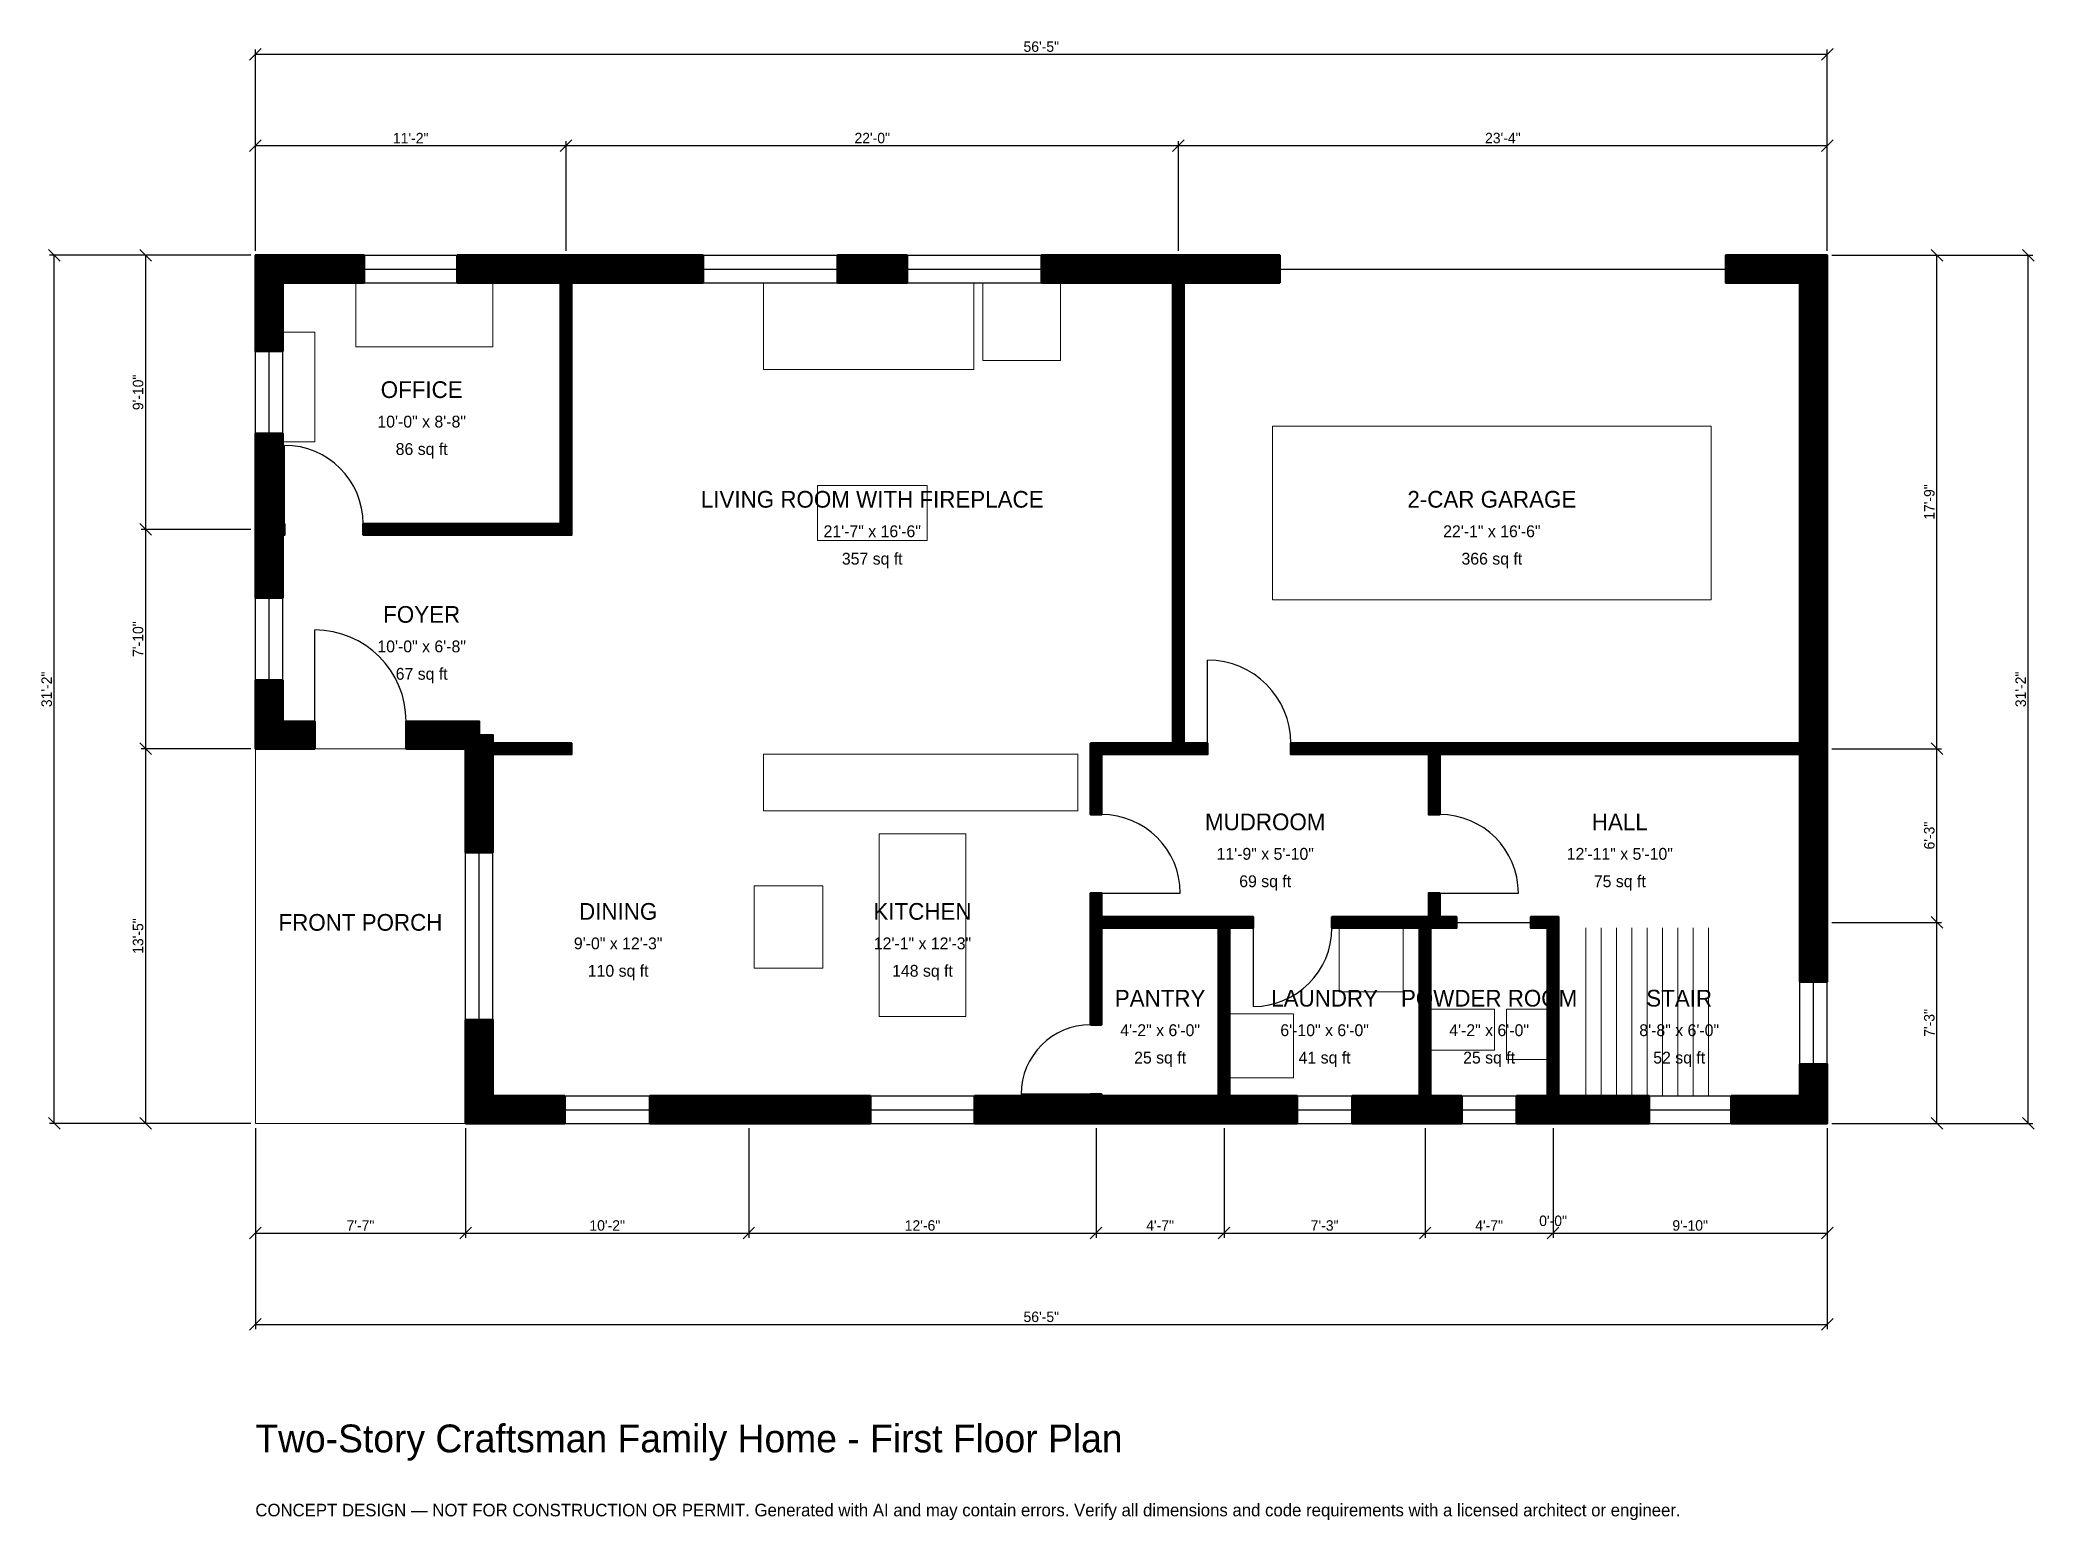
# Model space of a CAD drawing. Header units: inches. Extents: x -93 to 766, y -171 to 467.
import ezdxf
from ezdxf.enums import TextEntityAlignment as Align

# ---------------------------------------------------------------- set-up
doc = ezdxf.new("R2010")
doc.units = ezdxf.units.IN
doc.header["$MEASUREMENT"] = 0
doc.linetypes.add('DASHED', pattern=[0.6, 0.5, -0.1])
for name, color, linetype, lineweight in [('A-ANNO-DIMS', 1, 'Continuous', 13), ('A-ANNO-TEXT', 7, 'Continuous', 18), ('A-AREA-IDEN', 7, 'Continuous', 18), ('A-DOOR', 2, 'Continuous', 25), ('A-FLOR-FIXT', 9, 'Continuous', 13), ('A-FLOR-STRS', 3, 'Continuous', 18), ('A-FURN', 9, 'Continuous', 13), ('A-GLAZ', 4, 'Continuous', 25), ('A-SITE-PAVE', 8, 'Continuous', 13), ('A-WALL', 7, 'Continuous', 50), ('A-WALL-PATT', 8, 'Continuous', 13)]:
    doc.layers.add(name, color=color, linetype=linetype, lineweight=lineweight)
doc.dimstyles.new('PLAN', dxfattribs={"dimtxt": 4.5, "dimasz": 3, "dimexe": 2, "dimexo": 2, "dimgap": 1, "dimtad": 1, "dimdec": 0, "dimlunit": 4, "dimtsz": 2.5, "dimcen": 2.5, "dimclrd": 1, "dimclre": 1, "dimazin": 3, "dimtfac": 1, "dimtmove": 0, "dimatfit": 3})

msp = doc.modelspace()

# ---------------------------------------------------------------- hatches: boundary and pattern name
at = {"layer": 'A-WALL-PATT'}
h = msp.add_hatch(dxfattribs=at)
h.set_pattern_fill('ANSI31', color=8, scale=0.8)
h.paths.add_polyline_path([(414.9606, 0), (414.9606, 0), (411.4173, 0), (368.1102, 0), (364.5669, 0), (364.5669, 0), (359.8425, 0), (359.8425, 0), (356.2992, 0), (309.8425, 0), (309.8425, 11.811), (356.2992, 11.811), (359.8425, 11.811), (359.8425, 12.5984), (364.5669, 12.5984), (364.5669, 11.811), (368.1102, 11.811), (411.4173, 11.811), (414.9606, 11.811), (414.9606, 84.252), (364.5669, 84.252), (364.5669, 42.5197), (359.8425, 42.5197), (359.8425, 84.252), (359.8425, 88.9764), (359.8425, 99.2126), (364.5669, 99.2126), (364.5669, 88.9764), (414.9606, 88.9764), (419.685, 88.9764), (429.9213, 88.9764), (429.9213, 84.252), (419.685, 84.252), (419.685, 11.811), (423.2283, 11.811), (448.8189, 11.811), (448.8189, 0), (423.2283, 0), (419.685, 0), (419.685, 0), (414.9606, 0)])
h.paths.add_polyline_path([(218.5039, 0), (206.6929, 0), (169.8819, 0), (169.8819, 11.811), (206.6929, 11.811), (218.5039, 11.811), (264.9606, 11.811), (264.9606, 0), (218.5039, 0)])
h.paths.add_polyline_path([(102.3622, 0), (102.3622, 0), (90.5512, 0), (90.5512, 0), (90.5511, 0), (90.5511, 0), (90.5511, 11.811), (90.5512, 11.811), (90.5512, 44.685), (102.3622, 44.685), (102.3622, 11.811), (133.2677, 11.811), (133.2677, 0), (102.3622, 0)])
h.paths.add_polyline_path([(90.5512, 159.0551), (90.5511, 159.0551), (90.5511, 161.4173), (88.189, 161.4173), (88.189, 161.4173), (64.9606, 161.4173), (64.9606, 173.2283), (96.4567, 173.2283), (96.4567, 167.3228), (102.3622, 167.3228), (102.3622, 163.7795), (136.2205, 163.7795), (136.2205, 159.0551), (102.3622, 159.0551), (102.3622, 116.7323), (90.5512, 116.7323), (90.5512, 159.0551)])
h.paths.add_polyline_path([(11.811, 161.4173), (11.811, 161.4173), (0, 161.4173), (0, 161.4173), (0, 161.4173), (0, 173.2283), (0, 173.2283), (0, 190.9449), (11.811, 190.9449), (11.811, 173.2283), (25.5906, 173.2283), (25.5906, 161.4173), (11.811, 161.4173)])
h.paths.add_polyline_path([(0, 250), (0, 253.5433), (0, 253.5433), (0, 258.2677), (0, 258.2677), (0, 261.811), (0, 297.2441), (11.811, 297.2441), (11.811, 261.811), (11.811, 258.2677), (12.5984, 258.2677), (12.5984, 253.5433), (11.811, 253.5433), (11.811, 250), (11.811, 226.378), (0, 226.378), (0, 250)])
h.paths.add_polyline_path([(0, 362.2047), (0, 362.2047), (0, 374.0157), (0, 374.0157), (0, 374.0158), (11.811, 374.0158), (11.811, 374.0157), (46.8504, 374.0157), (46.8504, 362.2047), (11.811, 362.2047), (11.811, 332.6772), (0, 332.6772), (0, 362.2047)])
h.paths.add_polyline_path([(127.9528, 374.0157), (131.4961, 374.0157), (131.4961, 374.0158), (136.2205, 374.0158), (136.2205, 374.0157), (139.7638, 374.0157), (192.8478, 374.0157), (192.8478, 362.2047), (139.7638, 362.2047), (136.2205, 362.2047), (136.2205, 258.2677), (136.2205, 253.5433), (131.4961, 253.5433), (46.4567, 253.5433), (46.4567, 258.2677), (131.4961, 258.2677), (131.4961, 362.2047), (127.9528, 362.2047), (87.0079, 362.2047), (87.0079, 374.0157), (127.9528, 374.0157)])
h.paths.add_polyline_path([(280.7743, 374.0157), (280.7743, 362.2047), (250.7218, 362.2047), (250.7218, 374.0157), (280.7743, 374.0157)])
h.paths.add_polyline_path([(391.7323, 374.0157), (395.2756, 374.0157), (395.2756, 374.0158), (400, 374.0158), (400, 374.0157), (403.5433, 374.0157), (441.3386, 374.0157), (441.3386, 362.2047), (403.5433, 362.2047), (400, 362.2047), (400, 163.7795), (410.2362, 163.7795), (410.2362, 159.0551), (400, 159.0551), (395.2756, 159.0551), (364.5669, 159.0551), (364.5669, 133.0709), (359.8425, 133.0709), (359.8425, 159.0551), (359.8425, 163.7795), (364.5669, 163.7795), (395.2756, 163.7795), (395.2756, 362.2047), (391.7323, 362.2047), (338.6483, 362.2047), (338.6483, 374.0157), (391.7323, 374.0157)])
h.paths.add_polyline_path([(665.3543, 374.0157), (665.3543, 374.0158), (677.1654, 374.0158), (677.1654, 374.0157), (677.1654, 374.0157), (677.1654, 362.2047), (677.1654, 362.2047), (677.1654, 167.3228), (677.1654, 163.7795), (677.1654, 163.7795), (677.1654, 159.0551), (677.1654, 159.0551), (677.1654, 155.5118), (677.1654, 92.5197), (677.1654, 80.7087), (677.1654, 61.0236), (665.3543, 61.0236), (665.3543, 80.7087), (665.3543, 92.5197), (665.3543, 155.5118), (665.3543, 159.0551), (510.2362, 159.0551), (510.2362, 133.0709), (505.5118, 133.0709), (505.5118, 159.0551), (446.063, 159.0551), (446.063, 163.7795), (505.5118, 163.7795), (505.5118, 163.7795), (510.2362, 163.7795), (665.3543, 163.7795), (665.3543, 167.3228), (665.3543, 362.2047), (633.4646, 362.2047), (633.4646, 374.0157), (665.3543, 374.0157)])
h.paths.add_polyline_path([(677.1654, 11.811), (677.1654, 11.811), (677.1654, 0), (677.1654, 0), (677.1654, 0), (677.1654, 0), (665.3543, 0), (665.3543, 0), (635.8268, 0), (635.8268, 11.811), (665.3543, 11.811), (665.3543, 25.5906), (677.1654, 25.5906), (677.1654, 11.811)])
h.paths.add_polyline_path([(564.9606, 0), (561.4173, 0), (561.4173, 0), (556.6929, 0), (556.6929, 0), (553.1496, 0), (543.3071, 0), (543.3071, 11.811), (553.1496, 11.811), (556.6929, 11.811), (556.6929, 84.252), (549.4094, 84.252), (549.4094, 88.9764), (556.6929, 88.9764), (561.4173, 88.9764), (561.4173, 84.252), (561.4173, 11.811), (564.9606, 11.811), (600.3937, 11.811), (600.3937, 0), (564.9606, 0)])
h.paths.add_polyline_path([(509.8425, 0), (506.2992, 0), (506.2992, 0), (501.5748, 0), (501.5748, 0), (498.0315, 0), (472.4409, 0), (472.4409, 11.811), (498.0315, 11.811), (501.5748, 11.811), (501.5748, 84.252), (463.7795, 84.252), (463.7795, 88.9764), (501.5748, 88.9764), (505.5118, 88.9764), (505.5118, 99.2126), (510.2362, 99.2126), (510.2362, 88.9764), (517.5197, 88.9764), (517.5197, 84.252), (510.2362, 84.252), (506.2992, 84.252), (506.2992, 11.811), (509.8425, 11.811), (519.685, 11.811), (519.685, 0), (509.8425, 0)])

# ---------------------------------------------------------------- linework, layer by layer
at = {"layer": 'A-DOOR', "linetype": 'DASHED'}
msp.add_line((441.3386, 368.1102), (633.4646, 368.1102), dxfattribs=at)
at = {"layer": 'A-DOOR'}
for p, q in [((12.5984, 258.2677), (12.5984, 292.126)), ((25.5906, 173.2283), (25.5906, 212.5984)), ((410.2362, 163.7795), (410.2362, 199.6063)), ((364.5669, 99.2126), (398.4252, 99.2126)), ((510.2362, 99.2126), (544.0945, 99.2126)), ((517.5197, 86.6142), (549.4094, 86.6142)), ((429.9213, 84.252), (429.9213, 50.3937)), ((359.8425, 12.5984), (329.9213, 12.5984))]:
    msp.add_line(p, q, dxfattribs=at)
for centre, radius, start, end in [((12.5984, 258.2677), 33.8583, 0, 90), ((25.5906, 173.2283), 39.3701, 0, 90), ((410.2362, 163.7795), 35.8268, 0, 90), ((364.5669, 99.2126), 33.8583, 0, 90), ((510.2362, 99.2126), 33.8583, 0, 90), ((429.9213, 84.252), 33.8583, 270, 360), ((359.8425, 12.5984), 29.9213, 90, 180)]:
    msp.add_arc(centre, radius, start, end, dxfattribs=at)
at = {"layer": 'A-FLOR-FIXT'}
for points in [[(218.8976, 134.6457), (354.3307, 134.6457), (354.3307, 159.0551), (218.8976, 159.0551)], [(268.7008, 46.063), (306.1024, 46.063), (306.1024, 124.8031), (268.7008, 124.8031)], [(506.2992, 31.4961), (533.8583, 31.4961), (533.8583, 49.2126), (506.2992, 49.2126)], [(538.9764, 27.5591), (556.6929, 27.5591), (556.6929, 49.2126), (538.9764, 49.2126)]]:
    msp.add_lwpolyline(points, close=True, dxfattribs=at)
at = {"layer": 'A-FLOR-STRS'}
for p, q in [((573.2283, 11.811), (573.2283, 84.252)), ((579.8228, 11.811), (579.8228, 84.252)), ((586.4173, 11.811), (586.4173, 84.252)), ((593.0118, 11.811), (593.0118, 84.252)), ((599.6063, 11.811), (599.6063, 84.252)), ((606.2008, 11.811), (606.2008, 84.252)), ((612.7953, 11.811), (612.7953, 84.252)), ((619.3898, 11.811), (619.3898, 84.252)), ((625.9843, 11.811), (625.9843, 84.252))]:
    msp.add_line(p, q, dxfattribs=at)
at = {"layer": 'A-FURN'}
for points in [[(43.3071, 334.6457), (102.3622, 334.6457), (102.3622, 362.2047), (43.3071, 362.2047)], [(218.8976, 324.8031), (309.4488, 324.8031), (309.4488, 362.2047), (218.8976, 362.2047)], [(313.3858, 328.7402), (346.8504, 328.7402), (346.8504, 362.2047), (313.3858, 362.2047)], [(11.811, 293.7008), (25.5906, 293.7008), (25.5906, 340.9449), (11.811, 340.9449)], [(438.189, 225.5906), (627.1654, 225.5906), (627.1654, 300.3937), (438.189, 300.3937)], [(242.126, 251.1811), (289.3701, 251.1811), (289.3701, 274.8031), (242.126, 274.8031)], [(214.9606, 66.9291), (244.4882, 66.9291), (244.4882, 102.3622), (214.9606, 102.3622)], [(466.9291, 56.6929), (494.4882, 56.6929), (494.4882, 84.252), (466.9291, 84.252)], [(419.685, 19.685), (447.2441, 19.685), (447.2441, 47.2441), (419.685, 47.2441)]]:
    msp.add_lwpolyline(points, close=True, dxfattribs=at)
at = {"layer": 'A-GLAZ'}
for p, q in [((46.8504, 374.0157), (87.0079, 374.0157)), ((192.8478, 374.0157), (250.7218, 374.0157)), ((280.7743, 374.0157), (338.6483, 374.0157)), ((46.8504, 368.1102), (87.0079, 368.1102)), ((46.8504, 362.2047), (87.0079, 362.2047)), ((192.8478, 368.1102), (250.7218, 368.1102)), ((192.8478, 362.2047), (250.7218, 362.2047)), ((280.7743, 368.1102), (338.6483, 368.1102)), ((280.7743, 362.2047), (338.6483, 362.2047)), ((0, 297.2441), (0, 332.6772)), ((5.9055, 297.2441), (5.9055, 332.6772)), ((11.811, 297.2441), (11.811, 332.6772)), ((0, 190.9449), (0, 226.378)), ((5.9055, 190.9449), (5.9055, 226.378)), ((11.811, 190.9449), (11.811, 226.378)), ((90.5512, 44.685), (90.5512, 116.7323)), ((96.4567, 44.685), (96.4567, 116.7323)), ((102.3622, 44.685), (102.3622, 116.7323)), ((665.3543, 25.5906), (665.3543, 61.0236)), ((671.2598, 25.5906), (671.2598, 61.0236)), ((677.1654, 25.5906), (677.1654, 61.0236)), ((133.2677, 11.811), (169.8819, 11.811)), ((264.9606, 11.811), (309.8425, 11.811)), ((448.8189, 11.811), (472.4409, 11.811)), ((519.685, 11.811), (543.3071, 11.811)), ((600.3937, 11.811), (635.8268, 11.811)), ((133.2677, 5.9055), (169.8819, 5.9055)), ((133.2677, 0), (169.8819, 0)), ((264.9606, 5.9055), (309.8425, 5.9055)), ((264.9606, 0), (309.8425, 0)), ((448.8189, 5.9055), (472.4409, 5.9055)), ((448.8189, 0), (472.4409, 0)), ((519.685, 5.9055), (543.3071, 5.9055)), ((519.685, 0), (543.3071, 0)), ((600.3937, 5.9055), (635.8268, 5.9055)), ((600.3937, 0), (635.8268, 0))]:
    msp.add_line(p, q, dxfattribs=at)
at = {"layer": 'A-SITE-PAVE', "linetype": 'DASHED'}
msp.add_lwpolyline([(0, 0), (90.5512, 0), (90.5512, 161.4173), (0, 161.4173)], close=True, dxfattribs=at)
at = {"layer": 'A-WALL'}
for points in [[(0, 362.2047), (0, 362.2047), (0, 374.0157), (0, 374.0157), (0, 374.0158), (11.811, 374.0158), (11.811, 374.0157), (46.8504, 374.0157), (46.8504, 362.2047), (11.811, 362.2047), (11.811, 332.6772), (0, 332.6772), (0, 362.2047)], [(127.9528, 374.0157), (131.4961, 374.0157), (131.4961, 374.0158), (136.2205, 374.0158), (136.2205, 374.0157), (139.7638, 374.0157), (192.8478, 374.0157), (192.8478, 362.2047), (139.7638, 362.2047), (136.2205, 362.2047), (136.2205, 258.2677), (136.2205, 253.5433), (131.4961, 253.5433), (46.4567, 253.5433), (46.4567, 258.2677), (131.4961, 258.2677), (131.4961, 362.2047), (127.9528, 362.2047), (87.0079, 362.2047), (87.0079, 374.0157), (127.9528, 374.0157)], [(280.7743, 374.0157), (280.7743, 362.2047), (250.7218, 362.2047), (250.7218, 374.0157), (280.7743, 374.0157)], [(391.7323, 374.0157), (395.2756, 374.0157), (395.2756, 374.0158), (400, 374.0158), (400, 374.0157), (403.5433, 374.0157), (441.3386, 374.0157), (441.3386, 362.2047), (403.5433, 362.2047), (400, 362.2047), (400, 163.7795), (410.2362, 163.7795), (410.2362, 159.0551), (400, 159.0551), (395.2756, 159.0551), (364.5669, 159.0551), (364.5669, 133.0709), (359.8425, 133.0709), (359.8425, 159.0551), (359.8425, 163.7795), (364.5669, 163.7795), (395.2756, 163.7795), (395.2756, 362.2047), (391.7323, 362.2047), (338.6483, 362.2047), (338.6483, 374.0157), (391.7323, 374.0157)], [(665.3543, 374.0157), (665.3543, 374.0158), (677.1654, 374.0158), (677.1654, 374.0157), (677.1654, 374.0157), (677.1654, 362.2047), (677.1654, 362.2047), (677.1654, 167.3228), (677.1654, 163.7795), (677.1654, 163.7795), (677.1654, 159.0551), (677.1654, 159.0551), (677.1654, 155.5118), (677.1654, 92.5197), (677.1654, 80.7087), (677.1654, 61.0236), (665.3543, 61.0236), (665.3543, 80.7087), (665.3543, 92.5197), (665.3543, 155.5118), (665.3543, 159.0551), (510.2362, 159.0551), (510.2362, 133.0709), (505.5118, 133.0709), (505.5118, 159.0551), (446.063, 159.0551), (446.063, 163.7795), (505.5118, 163.7795), (505.5118, 163.7795), (510.2362, 163.7795), (665.3543, 163.7795), (665.3543, 167.3228), (665.3543, 362.2047), (633.4646, 362.2047), (633.4646, 374.0157), (665.3543, 374.0157)], [(0, 250), (0, 253.5433), (0, 253.5433), (0, 258.2677), (0, 258.2677), (0, 261.811), (0, 297.2441), (11.811, 297.2441), (11.811, 261.811), (11.811, 258.2677), (12.5984, 258.2677), (12.5984, 253.5433), (11.811, 253.5433), (11.811, 250), (11.811, 226.378), (0, 226.378), (0, 250)], [(11.811, 161.4173), (11.811, 161.4173), (0, 161.4173), (0, 161.4173), (0, 161.4173), (0, 173.2283), (0, 173.2283), (0, 190.9449), (11.811, 190.9449), (11.811, 173.2283), (25.5906, 173.2283), (25.5906, 161.4173), (11.811, 161.4173)], [(90.5512, 159.0551), (90.5511, 159.0551), (90.5511, 161.4173), (88.189, 161.4173), (88.189, 161.4173), (64.9606, 161.4173), (64.9606, 173.2283), (96.4567, 173.2283), (96.4567, 167.3228), (102.3622, 167.3228), (102.3622, 163.7795), (136.2205, 163.7795), (136.2205, 159.0551), (102.3622, 159.0551), (102.3622, 116.7323), (90.5512, 116.7323), (90.5512, 159.0551)], [(414.9606, 0), (414.9606, 0), (411.4173, 0), (368.1102, 0), (364.5669, 0), (364.5669, 0), (359.8425, 0), (359.8425, 0), (356.2992, 0), (309.8425, 0), (309.8425, 11.811), (356.2992, 11.811), (359.8425, 11.811), (359.8425, 12.5984), (364.5669, 12.5984), (364.5669, 11.811), (368.1102, 11.811), (411.4173, 11.811), (414.9606, 11.811), (414.9606, 84.252), (364.5669, 84.252), (364.5669, 42.5197), (359.8425, 42.5197), (359.8425, 84.252), (359.8425, 88.9764), (359.8425, 99.2126), (364.5669, 99.2126), (364.5669, 88.9764), (414.9606, 88.9764), (419.685, 88.9764), (429.9213, 88.9764), (429.9213, 84.252), (419.685, 84.252), (419.685, 11.811), (423.2283, 11.811), (448.8189, 11.811), (448.8189, 0), (423.2283, 0), (419.685, 0), (419.685, 0), (414.9606, 0)], [(509.8425, 0), (506.2992, 0), (506.2992, 0), (501.5748, 0), (501.5748, 0), (498.0315, 0), (472.4409, 0), (472.4409, 11.811), (498.0315, 11.811), (501.5748, 11.811), (501.5748, 84.252), (463.7795, 84.252), (463.7795, 88.9764), (501.5748, 88.9764), (505.5118, 88.9764), (505.5118, 99.2126), (510.2362, 99.2126), (510.2362, 88.9764), (517.5197, 88.9764), (517.5197, 84.252), (510.2362, 84.252), (506.2992, 84.252), (506.2992, 11.811), (509.8425, 11.811), (519.685, 11.811), (519.685, 0), (509.8425, 0)], [(564.9606, 0), (561.4173, 0), (561.4173, 0), (556.6929, 0), (556.6929, 0), (553.1496, 0), (543.3071, 0), (543.3071, 11.811), (553.1496, 11.811), (556.6929, 11.811), (556.6929, 84.252), (549.4094, 84.252), (549.4094, 88.9764), (556.6929, 88.9764), (561.4173, 88.9764), (561.4173, 84.252), (561.4173, 11.811), (564.9606, 11.811), (600.3937, 11.811), (600.3937, 0), (564.9606, 0)], [(102.3622, 0), (102.3622, 0), (90.5512, 0), (90.5512, 0), (90.5511, 0), (90.5511, 0), (90.5511, 11.811), (90.5512, 11.811), (90.5512, 44.685), (102.3622, 44.685), (102.3622, 11.811), (133.2677, 11.811), (133.2677, 0), (102.3622, 0)], [(677.1654, 11.811), (677.1654, 11.811), (677.1654, 0), (677.1654, 0), (677.1654, 0), (677.1654, 0), (665.3543, 0), (665.3543, 0), (635.8268, 0), (635.8268, 11.811), (665.3543, 11.811), (665.3543, 25.5906), (677.1654, 25.5906), (677.1654, 11.811)], [(218.5039, 0), (206.6929, 0), (169.8819, 0), (169.8819, 11.811), (206.6929, 11.811), (218.5039, 11.811), (264.9606, 11.811), (264.9606, 0), (218.5039, 0)]]:
    msp.add_lwpolyline(points, close=True, dxfattribs=at)

# ---------------------------------------------------------------- texts
at = {"layer": 'A-ANNO-TEXT'}
for s, height, p in [('Two-Story Craftsman Family Home - First Floor Plan', 12, (0, -141.7323)), ('CONCEPT DESIGN — NOT FOR CONSTRUCTION OR PERMIT. Generated with AI and may contain errors. Verify all dimensions and code requirements with a licensed architect or engineer.', 5.4, (0, -169.2913))]:
    msp.add_text(s, height=height, dxfattribs=at).set_placement(p)
at = {"layer": 'A-AREA-IDEN'}
for s, height, p in [('OFFICE', 7.2, (71.6535, 316.1417)), ('10\'-0" x 8\'-8"', 5.1, (71.6535, 302.3622)), ('86 sq ft', 5.1, (71.6535, 290.5512)), ('LIVING ROOM WITH FIREPLACE', 7.2, (265.748, 268.8976)), ('2-CAR GARAGE', 7.2, (532.6772, 268.8976)), ('21\'-7" x 16\'-6"', 5.1, (265.748, 255.1181)), ('22\'-1" x 16\'-6"', 5.1, (532.6772, 255.1181)), ('357 sq ft', 5.1, (265.748, 243.3071)), ('366 sq ft', 5.1, (532.6772, 243.3071)), ('FOYER', 7.2, (71.6535, 219.2913)), ('10\'-0" x 6\'-8"', 5.1, (71.6535, 205.5118)), ('67 sq ft', 5.1, (71.6535, 193.7008)), ('MUDROOM', 7.2, (435.0394, 129.9213)), ('HALL', 7.2, (587.7953, 129.9213)), ('11\'-9" x 5\'-10"', 5.1, (435.0394, 116.1417)), ('12\'-11" x 5\'-10"', 5.1, (587.7953, 116.1417)), ('69 sq ft', 5.1, (435.0394, 104.3307)), ('75 sq ft', 5.1, (587.7953, 104.3307)), ('DINING', 7.2, (156.2992, 91.3386)), ('KITCHEN', 7.2, (287.4016, 91.3386)), ('FRONT PORCH', 7.2, (45.2756, 86.6142)), ('9\'-0" x 12\'-3"', 5.1, (156.2992, 77.5591)), ('12\'-1" x 12\'-3"', 5.1, (287.4016, 77.5591)), ('110 sq ft', 5.1, (156.2992, 65.748)), ('148 sq ft', 5.1, (287.4016, 65.748)), ('PANTRY', 7.2, (389.7638, 53.937)), ('LAUNDRY', 7.2, (460.6299, 53.937)), ('POWDER ROOM', 7.2, (531.4961, 53.937)), ('STAIR', 7.2, (613.3858, 53.937)), ('4\'-2" x 6\'-0"', 5.1, (389.7638, 40.1575)), ('6\'-10" x 6\'-0"', 5.1, (460.6299, 40.1575)), ('4\'-2" x 6\'-0"', 5.1, (531.4961, 40.1575)), ('8\'-8" x 6\'-0"', 5.1, (613.3858, 40.1575)), ('25 sq ft', 5.1, (389.7638, 28.3465)), ('41 sq ft', 5.1, (460.6299, 28.3465)), ('25 sq ft', 5.1, (531.4961, 28.3465)), ('52 sq ft', 5.1, (613.3858, 28.3465))]:
    msp.add_text(s, height=height, dxfattribs=at).set_placement(p, align=Align.MIDDLE_CENTER)

# ---------------------------------------------------------------- dimensions: what is measured, and where the dimension line sits
at = {"layer": 'A-ANNO-DIMS'}
for base, p1, p2, text in [((0, 460.6299), (0, 374.0157), (677.1654, 374.0157), '56\'-5"'), ((0, 421.2598), (0, 374.0157), (133.8583, 374.0157), '11\'-2"'), ((133.8583, 421.2598), (133.8583, 374.0157), (397.6378, 374.0157), '22\'-0"'), ((397.6378, 421.2598), (397.6378, 374.0157), (677.1654, 374.0157), '23\'-4"'), ((0, -47.2441), (0, 0), (90.5512, 0), '7\'-7"'), ((0, -86.6142), (0, 0), (677.1654, 0), '56\'-5"'), ((90.5512, -47.2441), (90.5512, 0), (212.5984, 0), '10\'-2"'), ((212.5984, -47.2441), (212.5984, 0), (362.2047, 0), '12\'-6"'), ((362.2047, -47.2441), (362.2047, 0), (417.3228, 0), '4\'-7"'), ((417.3228, -47.2441), (417.3228, 0), (503.937, 0), '7\'-3"'), ((503.937, -47.2441), (503.937, 0), (559.0551, 0), '4\'-7"'), ((559.0551, -47.2441), (559.0551, 0), (559.0551, 0), '0\'-0"'), ((559.0551, -47.2441), (559.0551, 0), (677.1654, 0), '9\'-10"')]:
    msp.add_linear_dim(base=base, p1=p1, p2=p2, text=text, dimstyle='PLAN', dxfattribs=at).render()
for base, p1, p2, text in [((-86.6142, 0), (0, 0), (0, 374.0157), '31\'-2"'), ((-47.2441, 255.9055), (0, 255.9055), (0, 374.0157), '9\'-10"'), ((724.4094, 161.4173), (677.1654, 161.4173), (677.1654, 374.0157), '17\'-9"'), ((763.7795, 0), (677.1654, 0), (677.1654, 374.0157), '31\'-2"'), ((-47.2441, 161.4173), (0, 161.4173), (0, 255.9055), '7\'-10"'), ((-47.2441, 0), (0, 0), (0, 161.4173), '13\'-5"'), ((724.4094, 86.6142), (677.1654, 86.6142), (677.1654, 161.4173), '6\'-3"'), ((724.4094, 0), (677.1654, 0), (677.1654, 86.6142), '7\'-3"')]:
    msp.add_linear_dim(base=base, p1=p1, p2=p2, angle=90, text=text, dimstyle='PLAN', dxfattribs=at).render()

doc.saveas('drawing.dxf')
